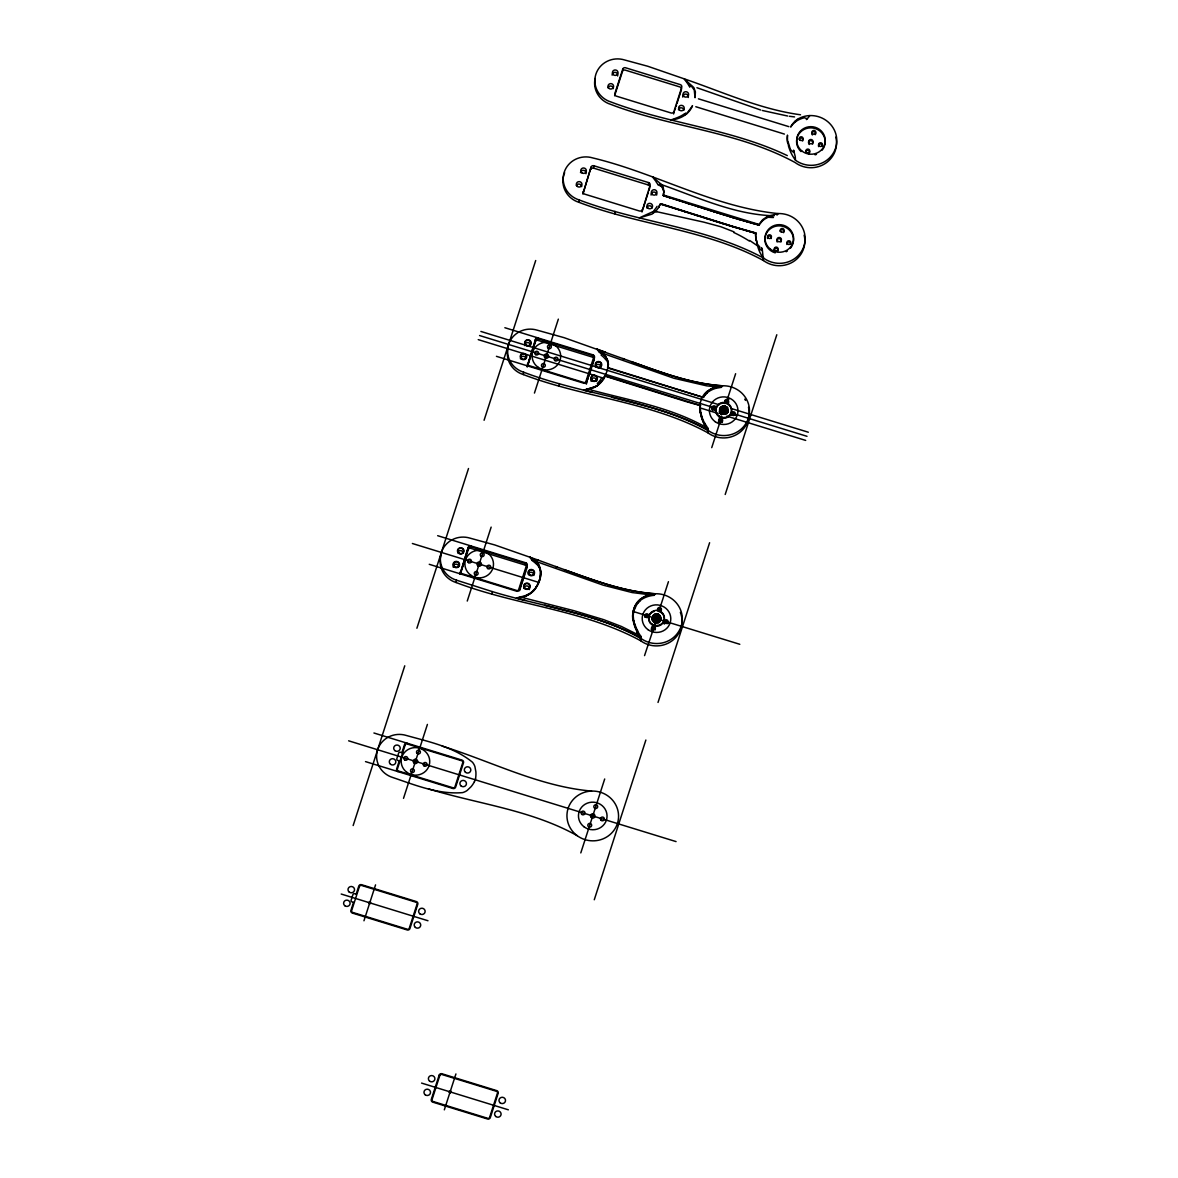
<?xml version="1.0" encoding="UTF-8"?>
<svg xmlns="http://www.w3.org/2000/svg" width="1178" height="1178" viewBox="0 0 1178 1178"><rect width="100%" height="100%" fill="white"/><g stroke="black" fill="none" stroke-linecap="round" stroke-linejoin="round"><path stroke-width="1.5" d="M804.132 235.114A25.828 24.885 6.5 0 1 793.206 261.752A25.828 24.885 6.5 0 1 763.447 260.529L762.254 249.073L761.783 250.428L760.178 249.603L757.469 244.126A25.636 21.719 85.5 0 1 756.541 240.268M793.839 152.021L793.604 150.151L795.194 156.409A22.868 22.029 6.5 0 1 795.386 160.149A25.828 24.885 6.5 0 0 835.629 148.03A25.828 24.885 6.5 0 0 809.787 115.577A38.874 31.644 82.7 0 0 797.3 119.346M608.113 364.547L607.73 360.453L605.845 356.772L596.893 349.071L599.204 352.119L673.919 378.256L706.726 385.854L721.363 387.326L722.482 385.795A25.828 24.885 6.5 0 1 748.324 418.264A25.828 24.885 6.5 0 1 708.081 430.382C650.786 399.313 584.008 395.234 523.636 372.204A22.883 22.058 6.5 0 1 508.572 344.462A22.883 22.058 6.5 0 1 537.212 330.179L564.159 337.688L624.281 359.069M680.369 612.413A25.828 24.885 6.5 0 1 671.666 641.082A25.828 24.885 6.5 0 1 640.611 640.714C583.331 609.644 516.553 605.58 456.166 582.536L456.446 580.165A22.883 22.058 6.5 0 1 441.382 552.438A22.883 22.058 6.5 0 1 470.022 538.14L494.804 544.958L538.449 560.198M468.24 547.343L460.112 573.995L468.24 547.343A2.223 2.15 6.5 0 1 471.023 545.959L470.758 548.33A2.223 2.15 6.5 0 0 467.96 549.714M491.903 593.933L492.168 591.562L456.446 580.165M748.486 407.338A25.828 24.885 6.5 0 1 737.575 433.975A25.828 24.885 6.5 0 1 707.801 432.753C650.521 401.669 583.743 397.619 523.356 374.56L523.636 372.204M527.302 366.034L535.43 339.382A2.223 2.15 6.5 0 1 538.213 337.983L537.948 340.354A2.223 2.15 6.5 0 0 535.151 341.738L527.302 366.034A2.223 2.15 6.5 0 0 527.243 367.05M535.151 341.738L535.43 339.382M526.478 569.401L526.964 567.87A2.223 2.15 6.5 0 0 525.506 565.175L525.771 562.804L437.671 535.696M763.447 260.529C706.167 229.445 639.374 225.396 579.002 202.336L579.267 199.98A22.883 22.058 6.5 0 1 564.218 172.238A22.883 22.058 6.5 0 1 592.843 157.955C655.719 172.945 713.279 207.019 778.128 213.571A25.828 24.885 6.5 0 1 803.97 246.04A25.828 24.885 6.5 0 1 763.727 258.159C706.461 227.074 639.683 222.922 579.267 199.98M559.094 385.957L559.359 383.586M591.061 167.143L582.948 193.81L591.061 167.143A2.223 2.15 6.5 0 1 593.859 165.759L648.607 182.605A2.223 2.15 6.5 0 1 650.065 185.314L641.951 211.966L642.437 210.45M590.796 169.514A2.223 2.15 6.5 0 1 593.579 168.13L593.859 165.759M592.195 365.975L594.154 359.908A2.223 2.15 6.5 0 0 592.696 357.199L592.961 354.843L504.861 327.72M594.154 359.908L594.419 357.538A2.223 2.15 6.5 0 0 592.961 354.843M614.739 213.733L615.004 211.363M649.858 186.669A2.223 2.15 6.5 0 0 648.327 184.975L648.607 182.605M640.611 640.714L640.876 636.473L637.769 634.618L621.233 626.387L603.74 619.672L573.877 610.675L519.969 596.922L516.435 598.115L525.462 600.427M652.185 620.099L653.01 616.462M653.481 615.696L652.376 618.98M652.391 619.908L652.877 615.785M652.745 620.6L652.73 618.229M654.894 614.563L653.51 614.99L653.054 617.228M653.142 621.41L653.319 619.923L653.628 622.013M654.32 614.371L653.687 616.521M653.746 622.117L653.908 620.615L654.364 622.573M655.101 615.402L655.262 613.974L655.395 615.652M654.482 622.661L654.659 621.159L654.659 623.147M655.351 623.015L654.821 621.719M656.131 615.225L656.293 613.782L656.367 615.534M656.117 623.147L656.44 621.66L658.104 621.366M657.162 615.284L657.324 613.856L656.882 615.564M658.149 615.579L658.325 614.15L644.543 655.616M657.942 622.867L658.252 621.307L659.577 620.305L659.415 621.793L660.416 619.893M659.047 616.109L659.209 614.68L658.693 616.241M659.43 616.874L659.209 614.68M658.664 622.926L659.032 620.835M659.341 615.358L659.974 617.655M659.989 621.277L660.357 618.686A3.858 3.725 6.5 0 0 655.189 614.445A3.858 3.725 6.5 0 0 654.143 620.821A3.858 3.725 6.5 0 0 660.387 618.553L660.269 616.904M659.901 616.079L660.416 618.965M660.107 621.528L660.431 617.802M660.534 620.615L660.696 619.186M660.637 618.627L660.799 617.198M660.711 619.628L660.873 618.2M707.801 432.753L708.066 428.498L704.709 423.211M719.375 412.138L720.671 407.721M720.067 407.809L719.567 411.004M719.684 413.095L720.259 408.368M719.832 412.86L719.92 410.253M720.538 408.457L721.304 407.073M720.332 413.449L720.111 411.137M722.085 406.601L720.877 408.545M720.965 414.656L721.098 412.639L721.554 414.612M722.291 407.426L722.453 405.998L722.585 407.676M721.672 414.685L721.849 413.184L723.483 413.684M723.321 407.249L723.483 405.821L723.557 407.559M724.352 407.308L724.514 405.88L724.072 407.603M725.353 407.617L725.515 406.189L722.85 413.257M726.237 408.133L726.399 406.704L725.884 408.265M726.62 408.899L726.399 406.704M725.928 414.45L726.767 412.329M726.531 407.397L727.179 409.679M727.135 407.411L726.9 409.237M727.091 413.066L727.886 411.21L727.091 408.118M727.297 413.552L727.459 408.943M727.827 410.666L727.989 409.222M727.901 411.652L727.621 409.826M695.123 97.038L695.388 91.928L693.827 87.555L684.197 78.838L647.738 66.248L624.517 59.945A22.883 22.058 6.5 0 0 595.877 74.229A22.883 22.058 6.5 0 0 610.94 101.971C668.471 123.852 731.538 128.917 787.331 155.614M726.104 412.948L723.631 413.684M475.514 778.761L475.676 777.745A30.142 29.038 6.5 0 0 475.868 771.737L474.896 766.525A15.093 14.534 6.5 0 0 472.481 762.24C453.869 746.97 428.998 741.787 406.277 735.455A22.883 22.058 6.5 0 0 377.637 749.738A22.883 22.058 6.5 0 0 392.701 777.48C415.098 785.049 438.643 794.708 462.674 792.603A15.093 14.534 6.5 0 0 467.165 790.453L471.053 786.727A30.142 29.038 6.5 0 0 474.425 781.706M659.945 615.387L659.709 617.213M720.509 411.947L720.568 414.038M520.323 597.467C538.434 596.097 550.17 566.441 530.851 557.798M634.147 609.217L634.412 608.408M353.15 825.542L404.761 665.806M416.894 628.242L468.505 468.505M484.084 420.266L535.696 260.529M353.503 902.466L350.941 910.388A2.223 2.15 6.5 0 0 352.413 913.083L407.161 929.943A2.223 2.15 6.5 0 0 409.944 928.544L417.792 904.262A2.223 2.15 6.5 0 0 416.32 901.553L361.572 884.707A2.223 2.15 6.5 0 0 358.789 886.092L356.227 894.014M399.195 761.017L396.647 768.94A2.223 2.15 6.5 0 0 398.105 771.634M401.934 752.565L404.496 744.658A2.223 2.15 6.5 0 1 407.279 743.259M614.607 95.801L622.455 71.519A2.223 2.15 6.5 0 1 625.253 70.12L680 86.981A2.223 2.15 6.5 0 1 681.561 88.88M363.958 920.784L375.561 884.869M403.509 798.345L427.408 724.411M467.254 601.045L491.152 527.111M534.444 393.069L558.343 319.135M594.419 357.538L586.585 381.819A2.223 2.15 6.5 0 1 583.787 383.218L496.439 356.33M519.616 590.649L521.074 586.084M521.574 584.568L525.005 573.951M525.491 572.434L525.992 570.918M586.305 384.19L587.292 381.157M587.778 379.64L588.278 378.123M588.764 376.607L590.723 370.525M591.209 369.008L591.709 367.492M642.938 208.933L644.896 202.866M645.382 201.335L648.327 192.235M648.813 190.718L649.8 187.685M673.61 113.957L674.346 111.689M674.847 110.172L675.583 107.89M676.069 106.373L676.555 104.857M677.041 103.34L678.027 100.307M678.513 98.79L679.014 97.273M679.5 95.742L680.236 93.474M680.486 92.709L681.458 89.675M444.327 1109.838L455.93 1073.938M580.798 852.916L604.697 778.982M658.988 610.911L668.441 581.682M711.733 447.64L721.731 416.688M726.178 402.935L735.632 373.706M594.272 899.756L645.868 740.034M658.016 702.456L709.612 542.719M725.206 494.48L776.803 334.758M722.453 405.998L721.672 408.015M655.262 613.974L654.482 615.991M806.783 118.934L806.385 119.582A24.34 23.457 6.5 0 0 808.682 117.108L809.787 115.577M587.513 389.491C596.392 388.342 603.71 381.849 606.184 373.279A15.991 7.201 -64.2 0 0 607.23 370.025C610.764 361.293 604.579 352.914 596.893 349.071L605.639 352.237M727.68 408.265L727.356 410.077M660.49 616.241L660.166 618.052M474.395 781.691L474.867 780.764A8.806 8.496 6.5 0 0 475.529 778.761M659.091 206.798L656.013 211.039L651.92 214.16L639.256 217.915L654.246 211.053L656.794 211.672M603.519 378.86L596.775 386.104L585.083 389.933M659.15 206.636L658.664 207.461M536.329 586.821L534.444 589.618M640.125 600.633A25.621 21.351 80.5 0 1 642.82 598.748A34.854 29.097 78.7 0 1 648.813 596.259A41.127 34.368 75 0 1 654.173 595.317L655.292 593.771A25.828 24.885 6.5 0 1 681.134 626.24A25.828 24.885 6.5 0 1 640.891 638.358C595.081 612.663 541.762 606.744 492.168 591.562M652.524 212.482L654.173 211.098M723.483 405.821L723.101 407.588M656.293 613.782L655.91 615.564M777.009 215.103L778.128 213.571L767.482 216.384L762.608 219.741L758.941 224.424L663.45 195.033M654.173 595.302L632.159 592.563L603.21 585.171L531.896 560.006L529.702 557.032L530.468 557.547M794.59 121.437L797.329 119.405M794.62 122.438L797.315 120.539A32.542 27.168 78.7 0 1 800.23 119.096A35.355 29.524 78.4 0 1 801.747 118.522A38.565 32.204 78.2 0 1 804.441 117.756L806.797 118.58M656.293 621.645L655.513 621.513M692.502 105.681C689.13 114.472 680.03 119.272 670.93 119.92A103.649 99.88 6.5 0 0 674.479 118.713L677.188 117.682A52.612 50.698 6.5 0 0 681.12 115.9C691.766 109.716 680.015 116.372 685.537 114.472A4.565 1.708 -47.7 0 0 686.671 113.751L692.399 105.961M719.949 409.355L720.008 409.635M727.577 410.577A3.858 3.725 6.5 0 0 722.379 406.484A3.858 3.725 6.5 0 0 721.334 412.845A3.858 3.725 6.5 0 0 727.577 410.577L728.063 410.224M652.759 617.331L652.818 617.596M531.307 592.578L526.183 595.258A33.838 32.41 50.4 0 1 523.886 596.068A41.318 39.507 47.7 0 1 520.558 596.863M725.03 407.824L724.514 405.88M657.839 615.799L657.324 613.856M591.297 387.974L583.625 390.154L592.652 392.451M716.003 388.269L721.363 387.326M772.812 215.751L771.634 216.045A34.869 29.111 78.7 0 0 765.641 218.548A25.636 21.351 80.5 0 0 762.946 220.448A20.865 17.272 81.9 0 0 760.723 222.981A19.79 16.05 85.2 0 0 759.206 225.057M652.892 212.865L655.366 211.392L703.722 222.127L720.848 226.75L733.997 231.86M587.027 389.594L583.625 390.154L584.597 390.006M519.837 597.555L517.893 597.909M587.204 388.946C627.83 400.181 671.077 406.881 708.066 428.498M720.244 409.252L720.7 407.014M517.407 597.982C521.162 597.953 533.295 594.389 536.255 586.997A19.29 8.702 -64.2 0 0 539.524 579.605M773.239 215.677L774.226 215.765M793.53 152.404L790.409 149.503L788.215 142.258M772.783 215.751C733.158 214.367 696.551 196.711 659.739 184.018M773.445 217.547L767.452 217.238M707.212 391.538A29.185 23.869 81.4 0 1 712.97 388.063A39.699 32.307 82.7 0 1 719.243 386.178A41.701 33.941 82.7 0 1 722.482 385.795C690.853 383.778 660.932 372.16 631.334 361.661M652.052 594.139A41.083 33.426 82.7 0 0 648.857 594.89A38.123 31.011 82.7 0 0 645.78 596.039A37.99 30.922 82.7 0 1 648.857 594.89A41.259 33.573 82.7 0 1 652.052 594.139A41.716 33.956 82.7 0 1 655.292 593.771C623.663 591.739 593.741 580.136 564.144 569.637M722.482 385.795C687.819 383.454 655.262 370.069 622.867 358.554M655.292 593.771C620.629 591.43 588.072 578.045 555.677 566.53M591.547 791.071C539.215 786.551 491.786 761.503 442.236 746.13M794.561 116.916L789.348 116.269M800.525 114.781C760.075 109.289 722.497 91.899 684.197 78.838A79.5 76.614 6.5 0 1 689.115 85.891L689.793 87.113L689.557 85.479L691.074 85.714L694.254 90.014L695.049 97.73M787.64 116.018L762.343 110.482M611.927 397.281C644.66 405.865 678.602 413.036 708.081 430.382A41.701 34.486 87.2 0 1 705.961 427.231A41.274 34.147 87.2 0 1 704.12 423.859A38.241 31.629 87.2 0 1 702.544 420.296A30.481 25.224 87.2 0 1 700.483 412.639A29.2 24.149 87.2 0 0 702.603 420.266A38.108 31.526 87.2 0 0 704.12 423.859A41.436 34.28 87.2 0 0 705.975 427.231M544.737 605.256C577.47 613.841 611.411 620.997 640.891 638.358A41.716 34.501 87.2 0 1 638.77 635.207A41.245 34.118 87.2 0 1 636.93 631.835A41.083 33.985 87.2 0 0 638.785 635.207M755.658 233.141L756.335 233.627L660.505 204.133A21.395 9.88 -63.7 0 1 659.032 206.518M758.588 224.762L753.125 223.305M755.952 232.949L725.221 224.38M755.231 233.023C756.247 240.386 757.542 251.415 763.727 258.159M754.362 232.802L755.481 233.082M753.493 232.567L754.877 232.92M788.892 126.664L698.436 98.819M753.655 232.596L752.197 232.228M784.401 134.086L695.8 106.727M750.46 231.757L751.328 231.992M753.699 223.54L751.593 222.892M752.536 223.393L756.085 224.35A128.962 33.838 17.9 0 0 758.735 225.042M749.591 231.521L750.592 231.772M752.786 223.305L750.754 222.907M749.988 231.61L746.778 230.741M751.873 223.054L749.149 222.289M750.975 222.804L748.074 222.156M428.424 788.862C478.032 804.029 531.352 809.963 577.146 835.658A25.828 24.885 6.5 0 0 618.362 819.255A25.828 24.885 6.5 0 0 582.727 792.927A25.828 24.885 6.5 0 0 577.161 835.658M748.236 222.038L749.252 222.23M745.6 230.387L746.926 230.755M747.191 221.906L748.663 222.068M744.393 230.063L745.821 230.476M746.322 221.405L747.5 221.744M746.425 221.523L744.599 221.008L747.323 221.773M744.894 230.196L741.993 229.386M743.421 220.831L745.159 221.081M741.036 229.106L742.081 229.386M760.664 110.01L696.92 87.717M742.184 220.227L743.981 220.742M743.509 220.684L740.137 219.874M739.607 228.694L741.374 229.18M740.991 219.874L742.405 220.374M738.164 228.282L739.961 228.782M739.048 219.55L741.315 220.05M738.547 228.37L735.764 227.575M739.784 219.52L735.838 218.431M737.943 219.226L739.121 219.417M734.807 227.295L737.134 227.958M738.032 219.093L732.48 217.591M732.996 226.75L735.013 227.325M734.365 217.915L736.162 218.445M731.288 226.25L733.614 226.912M725.515 215.324L734.733 218.107M729.418 225.661L732.215 226.5M730.286 216.929L732.554 217.459M728.829 225.234L660.961 203.72M727.886 225.219L729.58 225.734M730.36 216.796L663.509 195.769M722.762 223.658L725.324 224.438M593.579 168.13L648.327 184.975M722.423 214.367L725.957 215.368M720.214 222.878L723.822 223.953M537.948 340.354L592.696 357.199M480.889 331.445L719.022 404.746M722.526 405.821L727.768 407.441M731.273 408.516L808.314 432.223M479.564 335.539L715.944 408.295M719.449 409.37L728.21 412.064M731.7 413.139L807.004 436.316M478.239 339.632L604.314 378.433M700.615 408.074L718.124 413.463M726.885 416.158L805.678 440.41M470.758 548.33L525.506 565.175M412.374 543.5L538.449 582.315M632.998 611.411L739.799 644.292M429.248 564.306L516.597 591.194A2.223 2.15 6.5 0 0 519.395 589.795L527.229 565.514A2.223 2.15 6.5 0 0 525.771 562.804M373.927 732.996L462.026 760.105A2.223 2.15 6.5 0 1 463.484 762.814L455.65 787.095A2.223 2.15 6.5 0 1 452.853 788.494L365.504 761.606M401.742 752.654L400.476 752.271A1.487 1.428 6.5 0 0 398.606 753.198L396.853 758.647A1.487 1.428 6.5 0 0 397.825 760.458L399.106 760.841M348.629 740.815L676.069 841.593M356.05 894.102L354.769 893.719A1.487 1.428 6.5 0 0 352.914 894.647L351.147 900.095A1.487 1.428 6.5 0 0 352.119 901.906L353.4 902.289M341.208 894.043L427.967 920.74M421.577 1083.097L508.351 1109.809M719.331 213.409L723.174 214.514M717.343 221.994L721.01 223.098M716.224 212.452L721.201 213.895M714.486 221.096L718.212 222.23M713.132 211.48L717.269 212.673M710.658 219.903L715.414 221.361M708.493 210.023L714.31 211.745M706.844 218.71L711.792 220.227M703.855 208.55L710.378 210.509M702.059 217.194L707.669 218.931M697.273 206.459L705.504 208.962M695.373 215.059L702.706 217.356M663.273 195.548L670.37 197.816M687.216 203.234L699.673 207.107M660.593 203.912L667.499 206.121M684.874 211.701L696.89 215.515M605.109 375.782L700.733 405.6A161.916 42.482 17.9 0 1 685.684 401.462L604.962 376.15M668.883 197.227L689.778 203.956M667.146 205.959L686.833 212.29M662.934 186.846L658.046 184.961M536.977 559.668L557.091 567.045M719.891 412.491L719.67 412.374A4.049 3.902 6.5 0 1 723.807 407.573A4.049 3.902 6.5 0 1 727.386 412.845M749.65 240.445L758.22 246.29M756.953 244.759L759.663 246.57M529.702 557.032L538.935 565.131L540.923 572.523A19.054 8.702 -63.9 0 1 539.715 579.576M761.076 247.542L762.195 249.118L761.945 248.16M599.425 352.266L602.149 354.401M536.388 563.688L539.406 567.516M655.321 180.632L652.538 176.833L661.491 184.548L663.376 188.23L663.759 192.323A22.087 10.101 -63.8 0 1 663.523 195.003M660.328 620.394L660.078 619.54M655.955 181.589L657.78 184.269M758.912 224.542L759.133 224.983A130.14 34.236 17.9 0 1 755.525 224.056M725.515 406.189L725.442 408.015M658.325 614.15L658.252 615.976M788.627 146.308L787.817 142.405M653.51 614.99L653.378 616.83M579.002 202.336A22.883 22.058 6.5 0 1 564.645 172.739M576.307 185.55A2.827 2.724 6.5 0 1 581.682 186.61M580.489 172.606A2.827 2.724 6.5 0 1 583.846 170.398A2.827 2.724 6.5 0 1 586.011 173.74M583.213 191.44A2.223 2.15 6.5 0 0 584.686 194.134L639.433 210.995A2.223 2.15 6.5 0 0 642.216 209.596M646.693 207.932A2.827 2.724 6.5 0 1 652.229 207.873M651.081 195.077A2.827 2.724 6.5 0 1 653.834 192.058A2.827 2.724 6.5 0 1 656.691 195.033M774.123 250.251A1.929 1.855 6.5 0 1 776.714 248.381A1.929 1.855 6.5 0 1 777.421 251.444M786.948 244.479A1.929 1.855 6.5 0 1 788.656 241.932A1.929 1.855 6.5 0 1 790.585 244.361M780.13 231.448A1.929 1.855 6.5 0 1 782.722 229.769A1.929 1.855 6.5 0 1 783.561 232.684M767.585 238.516A1.929 1.855 6.5 0 1 769.381 235.983A1.929 1.855 6.5 0 1 771.163 238.56M775.242 252.858A14.298 13.783 6.5 0 1 766.053 234.098A14.298 13.783 6.5 0 1 786.418 227.796A14.298 13.783 6.5 0 1 790.512 248.146M787.375 251.002A14.298 13.783 6.5 0 1 786.124 251.753M776.876 240.356A2.223 2.15 6.5 0 1 779.91 238.839A2.223 2.15 6.5 0 1 780.926 242.005M777.2 241.991A2.223 2.15 6.5 0 1 776.906 241.387M756.055 240.371A20.468 17.596 85.7 0 1 755.849 233.538M657.059 206.341A17.199 13.797 -69.9 0 1 654.35 210.037M733.703 232.464A135.264 132.51 1.7 0 1 749.282 241.004M659.459 184.166A22.485 16.227 2.7 0 1 662.051 187.376A17.375 13.091 -5.8 0 1 663.288 190.159M663.582 190.07A17.891 13.576 -17.9 0 1 664.127 192.485M663.435 193.236A20.821 9.689 -64.2 0 1 663.214 195.548M660.313 203.779A22.5 10.087 -64.2 0 1 658.855 206.577M787.817 142.347A20.468 17.479 85.6 0 1 787.611 135.544M795.43 160.09A38.889 32.159 87.2 0 1 788.583 146.322M787.478 142.464A22.205 18.377 87.2 0 1 787.405 135.175M835.791 137.119A25.828 24.885 6.5 0 1 824.88 163.742A25.828 24.885 6.5 0 1 795.106 162.52C737.914 131.332 670.945 127.504 610.66 104.341A22.883 22.058 6.5 0 1 595.096 78.514M607.863 87.776A2.827 2.724 6.5 0 1 613.355 88.615M612.118 75.127A2.827 2.724 6.5 0 1 615.358 72.359A2.827 2.724 6.5 0 1 617.596 75.981M678.41 109.701A2.827 2.724 6.5 0 1 683.932 110.143M682.739 97.067A2.827 2.724 6.5 0 1 685.758 94.078A2.827 2.724 6.5 0 1 688.261 97.509M805.781 152.256A1.929 1.855 6.5 0 1 807.298 150.298A1.929 1.855 6.5 0 1 809.522 151.506A1.929 1.855 6.5 0 1 808.609 153.788M818.695 146.646A1.929 1.855 6.5 0 1 820.227 143.937A1.929 1.855 6.5 0 1 822.244 146.367M811.804 133.629A1.929 1.855 6.5 0 1 814.292 131.73A1.929 1.855 6.5 0 1 815.235 134.69M812.511 134.94A1.929 1.855 6.5 0 1 812.01 134.351M799.199 139.269A1.929 1.855 6.5 0 1 801.953 138.194A1.929 1.855 6.5 0 1 802.542 141.021M808.491 142.965A2.223 2.15 6.5 0 1 811.377 140.771A2.223 2.15 6.5 0 1 812.452 144.172M809.315 144.482A2.223 2.15 6.5 0 1 808.741 143.804M801.04 151.579A14.298 13.783 6.5 0 1 800.142 132.422A14.298 13.783 6.5 0 1 819.947 131.067A14.298 13.783 6.5 0 1 822.185 150.136M816.457 154.362A14.298 13.783 6.5 0 1 815.073 154.833M790.836 127.018A19.79 16.094 84.9 0 1 792.308 124.883A20.88 17.346 81.1 0 1 794.649 122.497M790.836 126.62A22.146 17.537 86.8 0 1 794.708 121.643M744.717 399.165A25.828 24.885 6.5 0 1 745.541 400.402M523.356 374.56A22.883 22.058 6.5 0 1 508.307 346.833M520.411 358.745A2.827 2.724 6.5 0 1 526.021 358.568M524.843 345.64A2.827 2.724 6.5 0 1 527.656 342.562A2.827 2.724 6.5 0 1 530.424 345.728M529.04 366.358A2.223 2.15 6.5 0 1 527.582 363.663M591.076 381.216A2.827 2.724 6.5 0 1 593.771 377.932A2.827 2.724 6.5 0 1 596.613 381.157M595.464 366.52A2.827 2.724 6.5 0 1 601.06 366.991M718.477 422.298A1.929 1.855 6.5 0 1 720.347 420.487A1.929 1.855 6.5 0 1 722.335 422.225M734.807 415.171A1.929 1.855 6.5 0 0 731.302 415.304A1.929 1.855 6.5 0 1 733.158 412.977A1.929 1.855 6.5 0 1 735.116 415.245M724.499 403.494A1.929 1.855 6.5 0 1 728.328 403.421A1.929 1.855 6.5 0 0 726.561 400.682A1.929 1.855 6.5 0 0 724.853 403.406M712.116 409.031A1.929 1.855 6.5 0 1 715.635 409.753M727.489 398.635A14.298 13.783 6.5 0 1 729.005 399.165M719.051 422.342A1.929 1.855 6.5 0 1 719.213 419.81A1.929 1.855 6.5 0 1 721.849 419.81A1.929 1.855 6.5 0 1 722.04 422.357M712.086 408.162A1.929 1.855 6.5 0 1 715.164 407.514A1.929 1.855 6.5 0 1 714.766 410.533M712.97 410.518A1.929 1.855 6.5 0 1 712.072 409.561M721.186 412.977A2.223 2.15 6.5 0 1 723.969 410.975A2.223 2.15 6.5 0 1 725.383 414.067M707.271 391.641A30.481 24.797 82.7 0 1 712.97 388.107M707.094 391.317A21.498 17.493 82.6 0 0 699.717 408.604A22.456 18.936 87.5 0 0 700.071 412.712M703.413 397.177A22.058 17.42 87.2 0 1 707.433 391.906M700.719 412.594A22.647 18.406 87.2 0 1 700.454 408.633M699.923 408.619A21.69 17.655 87.2 0 1 700.188 405.041M719.935 412.639A3.858 3.725 6.5 0 1 723.336 407.75A3.858 3.725 6.5 0 1 727.386 412.212M704.68 423.241A34.884 29.951 86.5 0 1 701.72 416.232M701.779 416.202A25.636 21.719 85.5 0 1 700.895 412.491M700.409 412.594A20.453 17.582 85.7 0 1 700.233 405.497M604.815 376.077A21.145 9.733 -63.7 0 1 603.386 378.742M604.815 375.649A22.176 9.88 -64.2 0 1 603.195 378.786M601.295 378.477A17.508 14.048 -69.9 0 1 597.29 383.468M598.13 384.926A26.314 25.283 68.5 0 1 591.312 388.018M608.187 364.503A21.822 9.984 -63.8 0 1 607.833 367.551L703.369 397.413L607.598 367.963A20.63 9.601 -64.2 0 0 607.789 365.46M601.089 355.079A26.314 18.023 7.4 0 1 605.845 359.776M606.331 359.643A17.14 12.825 -4 0 1 607.583 362.397M607.936 362.294A17.891 13.576 -17.9 0 1 608.496 364.709M703.457 397.487A19.776 16.036 85.4 0 1 705.033 395.16M705.077 395.204A20.88 17.272 81.9 0 1 707.374 392.775M707.315 392.672A25.636 21.351 80.5 0 1 710.01 390.787A34.884 29.111 78.7 0 1 716.003 388.284M456.166 582.536A22.883 22.058 6.5 0 1 441.117 554.809M453.236 567.251A2.827 2.724 6.5 0 1 455.65 564.188A2.827 2.724 6.5 0 1 458.831 566.544M457.653 552.806A2.827 2.724 6.5 0 1 463.263 553.174M461.85 574.334A2.223 2.15 6.5 0 1 460.392 571.639M523.827 588.382A2.827 2.724 6.5 0 1 527.243 585.981A2.827 2.724 6.5 0 1 529.29 589.589M528.318 574.246A2.827 2.724 6.5 0 1 531.661 572.331A2.827 2.724 6.5 0 1 533.825 575.482M651.434 629.597A1.929 1.855 6.5 0 1 655.012 629.656M663.98 623.766A1.929 1.855 6.5 0 1 667.808 623.677A1.929 1.855 6.5 0 0 667.204 621.336A1.929 1.855 6.5 0 0 664.716 621.439A1.929 1.855 6.5 0 0 664.436 623.825M661.152 611.942A1.929 1.855 6.5 0 0 657.515 610.822A1.929 1.855 6.5 0 1 658.708 608.761A1.929 1.855 6.5 0 1 661.049 609.615A1.929 1.855 6.5 0 1 660.593 611.971M644.926 617.007A1.929 1.855 6.5 0 1 648.474 617.905M651.493 629.641A1.929 1.855 6.5 0 1 653.378 627.285A1.929 1.855 6.5 0 1 655.189 629.715M652.45 630.79A1.929 1.855 6.5 0 1 651.994 630.451M644.764 616.609A1.929 1.855 6.5 0 1 648.607 616.727M654.026 621.366A2.223 2.15 6.5 0 1 656.264 618.862A2.223 2.15 6.5 0 1 658.399 621.483M654.659 622.529A2.223 2.15 6.5 0 1 654.364 622.19M637.107 631.688A28.508 23.575 87.2 0 1 632.851 616.609M637.357 631.496A30.378 24.65 87.2 0 1 633.293 616.595M632.674 616.595A21.307 17.214 87.3 0 1 633.97 608.643M633.219 616.609A21.263 16.625 88 0 1 634.294 609.291M634.809 609.1A21.926 17.022 88.4 0 1 640.317 600.014M645.794 596.083A29.317 23.854 82.7 0 0 640.081 599.617A30.569 24.871 82.7 0 1 645.78 596.068M634.014 608.172A21.764 17.685 83.1 0 1 639.963 599.396M640.95 636.4A41.127 35.723 87.6 0 1 637.607 631.114M637.74 631.01A35.517 30.142 85.4 0 1 634.839 624.075M634.589 624.178A25.621 21.719 85.5 0 1 633.705 620.467M632.984 620.629A19.835 17.007 85.6 0 1 637.475 602.694M637.872 603.151A20.88 17.302 81.6 0 1 640.184 600.736M532.073 560.492A39.654 27.197 7.2 0 1 536.152 563.806M539.185 567.605A17.14 12.855 -4.8 0 1 540.422 570.373L539.951 578.28A13.93 6.612 -63.7 0 1 539.274 580.415M539.524 580.415A17.773 8.526 -63.6 0 1 536.417 586.924M534.194 589.398A17.052 15.815 -84 0 1 531.175 592.372M658.826 611.411A7.878 7.598 6.5 0 1 662.846 623.191A7.878 7.598 6.5 0 1 650.02 622.941A7.878 7.598 6.5 0 1 654.335 611.323M658.296 610.778A1.929 1.855 6.5 0 1 658.531 607.715A1.929 1.855 6.5 0 1 661.403 609.055A1.929 1.855 6.5 0 1 659.091 611.146M652.435 620.202A4.049 3.902 6.5 0 1 657.029 615.593A4.049 3.902 6.5 0 1 659.916 621.395M652.553 619.716A3.858 3.725 6.5 0 1 657.074 615.77A3.858 3.725 6.5 0 1 659.901 621.042M368.581 902.687C370.452 906.869 371.924 899.123 368.581 902.687M414.273 761.238C416.129 765.42 417.689 757.675 414.273 761.238M478.018 563.938C479.991 568.105 481.213 560.389 478.018 563.938M448.951 1091.741C450.806 1095.864 452.249 1088.428 448.965 1091.638M545.208 355.962C547.122 360.129 548.492 352.428 545.208 355.962M657.221 621.616L657.044 623.118L657.368 621.586M622.735 69.149L614.887 93.43A2.223 2.15 6.5 0 0 616.344 96.14L671.092 112.985A2.223 2.15 6.5 0 0 673.89 111.601L681.723 87.305A2.223 2.15 6.5 0 0 680.266 84.61L625.518 67.75A2.223 2.15 6.5 0 0 622.735 69.149M359.496 886.312L351.648 910.609A1.487 1.428 6.5 0 0 352.634 912.405L407.382 929.251A1.487 1.428 6.5 0 0 409.237 928.323L417.086 904.041A1.487 1.428 6.5 0 0 416.099 902.245L361.351 885.385A1.487 1.428 6.5 0 0 359.496 886.312M405.203 744.864L397.354 769.16A1.487 1.428 6.5 0 0 398.326 770.957L453.074 787.802A1.487 1.428 6.5 0 0 454.929 786.875L462.777 762.593A1.487 1.428 6.5 0 0 461.805 760.797L407.058 743.936A1.487 1.428 6.5 0 0 405.203 744.864M468.947 547.564L461.099 571.845A1.487 1.428 6.5 0 0 462.07 573.657L516.818 590.502A1.487 1.428 6.5 0 0 518.673 589.574L526.522 565.293A1.487 1.428 6.5 0 0 525.55 563.496L470.802 546.636A1.487 1.428 6.5 0 0 468.947 547.564M536.137 339.588L528.289 363.884A1.487 1.428 6.5 0 0 529.261 365.681L584.008 382.541A1.487 1.428 6.5 0 0 585.864 381.613L593.712 357.317A1.487 1.428 6.5 0 0 592.74 355.52L537.993 338.66A1.487 1.428 6.5 0 0 536.137 339.588M439.158 1075.161L431.31 1099.442A2.223 2.15 6.5 0 0 432.782 1102.152L487.53 1118.997A2.223 2.15 6.5 0 0 490.313 1117.613L498.161 1093.317A2.223 2.15 6.5 0 0 496.704 1090.622L441.956 1073.762A2.223 2.15 6.5 0 0 439.158 1075.161M439.865 1075.381L432.031 1099.663A1.487 1.428 6.5 0 0 433.003 1101.459L487.751 1118.32A1.487 1.428 6.5 0 0 489.606 1117.392L497.455 1093.096A1.487 1.428 6.5 0 0 496.483 1091.299L441.735 1074.454A1.487 1.428 6.5 0 0 439.865 1075.381M577.367 186.433A2.827 2.724 6.5 0 0 581.932 184.769A2.827 2.724 6.5 0 0 578.118 181.78A2.827 2.724 6.5 0 0 577.367 186.433M581.77 172.783A2.827 2.724 6.5 0 0 586.335 171.134A2.827 2.724 6.5 0 0 582.536 168.145A2.827 2.724 6.5 0 0 581.77 172.783M647.929 208.138A2.827 2.724 6.5 0 0 652.524 206.562A2.827 2.724 6.5 0 0 648.769 203.499A2.827 2.724 6.5 0 0 647.929 208.138M652.332 194.488A2.827 2.724 6.5 0 0 656.926 192.912A2.827 2.724 6.5 0 0 653.186 189.849A2.827 2.724 6.5 0 0 652.332 194.488M769.97 248.808A14.298 13.783 6.5 0 0 793.368 241.166A14.298 13.783 6.5 0 0 774.638 225.381A14.298 13.783 6.5 0 0 769.97 248.808M775.021 250.428A1.929 1.855 6.5 0 0 778.098 249.176A1.929 1.855 6.5 0 0 775.418 247.233A1.929 1.855 6.5 0 0 775.021 250.428M787.714 244.096A1.929 1.855 6.5 0 0 790.791 242.845A1.929 1.855 6.5 0 0 788.111 240.901A1.929 1.855 6.5 0 0 787.714 244.096M781.043 231.801A1.929 1.855 6.5 0 0 784.121 230.564A1.929 1.855 6.5 0 0 781.441 228.606A1.929 1.855 6.5 0 0 781.043 231.801M768.35 238.133A1.929 1.855 6.5 0 0 771.428 236.896A1.929 1.855 6.5 0 0 768.748 234.937A1.929 1.855 6.5 0 0 768.35 238.133M777.863 241.343A2.223 2.15 6.5 0 0 781.397 239.9A2.223 2.15 6.5 0 0 778.305 237.647A2.223 2.15 6.5 0 0 777.863 241.343M608.658 88.085A2.827 2.724 6.5 0 0 613.458 87.26A2.827 2.724 6.5 0 0 610.278 83.653A2.827 2.724 6.5 0 0 608.658 88.085M613.061 74.435A2.827 2.724 6.5 0 0 617.876 73.61A2.827 2.724 6.5 0 0 614.695 70.003A2.827 2.724 6.5 0 0 613.061 74.435M679.397 109.966A2.827 2.724 6.5 0 0 684.124 108.788A2.827 2.724 6.5 0 0 680.678 105.431A2.827 2.724 6.5 0 0 679.397 109.966M683.814 96.316A2.827 2.724 6.5 0 0 688.541 95.153A2.827 2.724 6.5 0 0 685.081 91.781A2.827 2.724 6.5 0 0 683.814 96.316M801.644 150.799A14.298 13.783 6.5 0 0 825.027 143.156A14.298 13.783 6.5 0 0 806.297 127.386A14.298 13.783 6.5 0 0 801.644 150.799M806.429 152.198A1.929 1.855 6.5 0 0 809.684 151.506A1.929 1.855 6.5 0 0 807.416 149.12A1.929 1.855 6.5 0 0 806.429 152.198M819.108 145.866A1.929 1.855 6.5 0 0 822.377 145.174A1.929 1.855 6.5 0 0 820.109 142.788A1.929 1.855 6.5 0 0 819.108 145.866M812.437 133.57A1.929 1.855 6.5 0 0 815.706 132.893A1.929 1.855 6.5 0 0 813.438 130.493A1.929 1.855 6.5 0 0 812.437 133.57M799.759 139.902A1.929 1.855 6.5 0 0 803.013 139.225A1.929 1.855 6.5 0 0 800.745 136.825A1.929 1.855 6.5 0 0 799.759 139.902M809.212 143.083A2.223 2.15 6.5 0 0 812.982 142.288A2.223 2.15 6.5 0 0 810.361 139.534A2.223 2.15 6.5 0 0 809.212 143.083M521.795 358.716A2.827 2.724 6.5 0 0 526.301 356.919A2.827 2.724 6.5 0 0 522.399 354.033A2.827 2.724 6.5 0 0 521.795 358.716M526.198 345.066A2.827 2.724 6.5 0 0 530.704 343.269A2.827 2.724 6.5 0 0 526.802 340.398A2.827 2.724 6.5 0 0 526.198 345.066M592.401 380.45A2.827 2.724 6.5 0 0 596.907 378.639A2.827 2.724 6.5 0 0 592.99 375.782A2.827 2.724 6.5 0 0 592.401 380.45M596.804 366.8A2.827 2.724 6.5 0 0 601.31 365.003A2.827 2.724 6.5 0 0 597.408 362.132A2.827 2.724 6.5 0 0 596.804 366.8M715.12 421.65A14.298 13.783 6.5 0 0 737.884 412.418A14.298 13.783 6.5 0 0 718.05 397.958A14.298 13.783 6.5 0 0 715.12 421.65M722.217 413.566A2.223 2.15 6.5 0 0 725.766 412.138A2.223 2.15 6.5 0 0 722.674 409.885A2.223 2.15 6.5 0 0 722.217 413.566M718.963 416.732A7.878 7.598 6.5 0 0 731.509 411.637A7.878 7.598 6.5 0 0 720.583 403.671A7.878 7.598 6.5 0 0 718.963 416.732M719.051 416.011A7.878 7.598 6.5 0 0 731.582 410.931A7.878 7.598 6.5 0 0 720.656 402.964A7.878 7.598 6.5 0 0 719.051 416.011M732.201 415.142A1.929 1.855 6.5 0 0 735.278 413.89A1.929 1.855 6.5 0 0 732.598 411.932A1.929 1.855 6.5 0 0 732.201 415.142M719.522 421.474A1.929 1.855 6.5 0 0 722.585 420.222A1.929 1.855 6.5 0 0 719.92 418.278A1.929 1.855 6.5 0 0 719.522 421.474M712.852 409.178A1.929 1.855 6.5 0 0 715.915 407.927A1.929 1.855 6.5 0 0 713.235 405.983A1.929 1.855 6.5 0 0 712.852 409.178M725.53 402.847A1.929 1.855 6.5 0 0 728.608 401.595A1.929 1.855 6.5 0 0 725.928 399.651A1.929 1.855 6.5 0 0 725.53 402.847M722.261 413.169A2.223 2.15 6.5 0 0 725.81 411.74A2.223 2.15 6.5 0 0 722.718 409.488A2.223 2.15 6.5 0 0 722.261 413.169M592.004 380.685A3.269 3.151 6.5 0 0 597.32 378.86A3.269 3.151 6.5 0 0 592.976 375.326A3.269 3.151 6.5 0 0 592.004 380.685M596.407 367.05A3.269 3.151 6.5 0 0 601.722 365.209A3.269 3.151 6.5 0 0 597.393 361.675A3.269 3.151 6.5 0 0 596.407 367.05M521.442 358.995A3.269 3.151 6.5 0 0 526.728 357.067A3.269 3.151 6.5 0 0 522.325 353.606A3.269 3.151 6.5 0 0 521.442 358.995M537.831 367.08A14.298 13.783 6.5 0 0 560.595 357.847A14.298 13.783 6.5 0 0 540.761 343.387A14.298 13.783 6.5 0 0 537.831 367.08M545.061 357.817A2.223 2.15 6.5 0 0 548.609 356.374A2.223 2.15 6.5 0 0 545.517 354.122A2.223 2.15 6.5 0 0 545.061 357.817M542.233 366.903A1.929 1.855 6.5 0 0 545.296 365.651A1.929 1.855 6.5 0 0 542.616 363.693A1.929 1.855 6.5 0 0 542.233 366.903M554.912 360.571A1.929 1.855 6.5 0 0 557.989 359.319A1.929 1.855 6.5 0 0 555.309 357.361A1.929 1.855 6.5 0 0 554.912 360.571M722.35 412.388A2.223 2.15 6.5 0 0 725.898 410.945A2.223 2.15 6.5 0 0 722.806 408.692A2.223 2.15 6.5 0 0 722.35 412.388M535.563 354.607A1.929 1.855 6.5 0 0 538.626 353.356A1.929 1.855 6.5 0 0 535.946 351.412A1.929 1.855 6.5 0 0 535.563 354.607M548.241 348.276A1.929 1.855 6.5 0 0 551.319 347.024A1.929 1.855 6.5 0 0 548.639 345.08A1.929 1.855 6.5 0 0 548.241 348.276M525.844 345.345A3.269 3.151 6.5 0 0 531.131 343.431A3.269 3.151 6.5 0 0 526.728 339.956A3.269 3.151 6.5 0 0 525.844 345.345M454.605 566.677A2.827 2.724 6.5 0 0 459.111 564.895A2.827 2.724 6.5 0 0 455.209 562.009A2.827 2.724 6.5 0 0 454.605 566.677M459.008 553.042A2.827 2.724 6.5 0 0 463.514 551.245A2.827 2.724 6.5 0 0 459.611 548.359A2.827 2.724 6.5 0 0 459.008 553.042M525.211 588.426A2.827 2.724 6.5 0 0 529.702 586.615A2.827 2.724 6.5 0 0 525.8 583.743A2.827 2.724 6.5 0 0 525.211 588.426M529.614 574.776A2.827 2.724 6.5 0 0 534.12 572.964A2.827 2.724 6.5 0 0 530.218 570.108A2.827 2.724 6.5 0 0 529.614 574.776M647.929 629.626A14.298 13.783 6.5 0 0 670.694 620.394A14.298 13.783 6.5 0 0 650.86 605.934A14.298 13.783 6.5 0 0 647.929 629.626M655.027 621.542A2.223 2.15 6.5 0 0 658.576 620.099A2.223 2.15 6.5 0 0 655.483 617.846A2.223 2.15 6.5 0 0 655.027 621.542M651.861 623.987A7.878 7.598 6.5 0 0 664.392 618.892A7.878 7.598 6.5 0 0 653.466 610.926A7.878 7.598 6.5 0 0 651.861 623.987M665.01 623.103A1.929 1.855 6.5 0 0 668.088 621.866A1.929 1.855 6.5 0 0 665.408 619.908A1.929 1.855 6.5 0 0 665.01 623.103M652.332 629.435A1.929 1.855 6.5 0 0 655.395 628.198A1.929 1.855 6.5 0 0 652.715 626.24A1.929 1.855 6.5 0 0 652.332 629.435M645.662 617.154A1.929 1.855 6.5 0 0 648.725 615.903A1.929 1.855 6.5 0 0 646.045 613.944A1.929 1.855 6.5 0 0 645.662 617.154M655.071 621.145A2.223 2.15 6.5 0 0 658.62 619.702A2.223 2.15 6.5 0 0 655.528 617.449A2.223 2.15 6.5 0 0 655.071 621.145M524.814 588.661A3.269 3.151 6.5 0 0 530.129 586.835A3.269 3.151 6.5 0 0 525.786 583.287A3.269 3.151 6.5 0 0 524.814 588.661M529.216 575.011A3.269 3.151 6.5 0 0 534.532 573.185A3.269 3.151 6.5 0 0 530.203 569.651A3.269 3.151 6.5 0 0 529.216 575.011M454.252 566.957A3.269 3.151 6.5 0 0 459.538 565.042A3.269 3.151 6.5 0 0 455.135 561.582A3.269 3.151 6.5 0 0 454.252 566.957M470.64 575.055A14.298 13.783 6.5 0 0 493.391 565.823A14.298 13.783 6.5 0 0 473.571 551.363A14.298 13.783 6.5 0 0 470.64 575.055M477.87 565.779A2.223 2.15 6.5 0 0 481.419 564.35A2.223 2.15 6.5 0 0 478.327 562.097A2.223 2.15 6.5 0 0 477.87 565.779M475.043 574.864A1.929 1.855 6.5 0 0 478.106 573.627A1.929 1.855 6.5 0 0 475.426 571.669A1.929 1.855 6.5 0 0 475.043 574.864M487.721 568.532A1.929 1.855 6.5 0 0 490.799 567.295A1.929 1.855 6.5 0 0 488.119 565.337A1.929 1.855 6.5 0 0 487.721 568.532M655.159 620.364A2.223 2.15 6.5 0 0 658.708 618.921A2.223 2.15 6.5 0 0 655.616 616.668A2.223 2.15 6.5 0 0 655.159 620.364M468.373 562.583A1.929 1.855 6.5 0 0 471.436 561.332A1.929 1.855 6.5 0 0 468.756 559.373A1.929 1.855 6.5 0 0 468.373 562.583M481.051 556.252A1.929 1.855 6.5 0 0 484.129 555A1.929 1.855 6.5 0 0 481.449 553.042A1.929 1.855 6.5 0 0 481.051 556.252M458.654 553.321A3.269 3.151 6.5 0 0 463.941 551.392A3.269 3.151 6.5 0 0 459.538 547.932A3.269 3.151 6.5 0 0 458.654 553.321M394.91 750.622A3.269 3.151 6.5 0 0 400.196 748.707A3.269 3.151 6.5 0 0 395.793 745.232A3.269 3.151 6.5 0 0 394.91 750.622M417.306 753.552A1.929 1.855 6.5 0 0 420.384 752.3A1.929 1.855 6.5 0 0 417.704 750.342A1.929 1.855 6.5 0 0 417.306 753.552M404.628 759.884A1.929 1.855 6.5 0 0 407.691 758.632A1.929 1.855 6.5 0 0 405.011 756.688A1.929 1.855 6.5 0 0 404.628 759.884M495.747 1116.464A3.269 3.151 6.5 0 0 501.062 1114.638A3.269 3.151 6.5 0 0 496.718 1111.104A3.269 3.151 6.5 0 0 495.747 1116.464M500.149 1102.829A3.269 3.151 6.5 0 0 505.465 1101.003A3.269 3.151 6.5 0 0 501.121 1097.454A3.269 3.151 6.5 0 0 500.149 1102.829M429.587 1081.124A3.269 3.151 6.5 0 0 434.873 1079.21A3.269 3.151 6.5 0 0 430.471 1075.75A3.269 3.151 6.5 0 0 429.587 1081.124M425.184 1094.774A3.269 3.151 6.5 0 0 430.471 1092.86A3.269 3.151 6.5 0 0 426.068 1089.385A3.269 3.151 6.5 0 0 425.184 1094.774M594.596 808.123A1.929 1.855 6.5 0 0 597.673 806.871A1.929 1.855 6.5 0 0 594.993 804.927A1.929 1.855 6.5 0 0 594.596 808.123M588.588 826.75A1.929 1.855 6.5 0 0 591.65 825.498A1.929 1.855 6.5 0 0 588.971 823.54A1.929 1.855 6.5 0 0 588.588 826.75M584.185 826.927A14.298 13.783 6.5 0 0 606.95 817.694A14.298 13.783 6.5 0 0 587.115 803.234A14.298 13.783 6.5 0 0 584.185 826.927M601.266 820.418A1.929 1.855 6.5 0 0 604.343 819.166A1.929 1.855 6.5 0 0 601.663 817.208A1.929 1.855 6.5 0 0 601.266 820.418M581.917 814.454A1.929 1.855 6.5 0 0 584.98 813.203A1.929 1.855 6.5 0 0 582.3 811.259A1.929 1.855 6.5 0 0 581.917 814.454M591.415 817.665A2.223 2.15 6.5 0 0 594.964 816.221A2.223 2.15 6.5 0 0 591.871 813.969A2.223 2.15 6.5 0 0 591.415 817.665M423.977 765.847A1.929 1.855 6.5 0 0 427.054 764.596A1.929 1.855 6.5 0 0 424.374 762.637A1.929 1.855 6.5 0 0 423.977 765.847M411.299 772.179A1.929 1.855 6.5 0 0 414.361 770.927A1.929 1.855 6.5 0 0 411.682 768.969A1.929 1.855 6.5 0 0 411.299 772.179M414.126 763.094A2.223 2.15 6.5 0 0 417.675 761.651A2.223 2.15 6.5 0 0 414.582 759.398A2.223 2.15 6.5 0 0 414.126 763.094M406.896 772.356A14.298 13.783 6.5 0 0 429.646 763.123A14.298 13.783 6.5 0 0 409.826 748.663A14.298 13.783 6.5 0 0 406.896 772.356M390.507 764.272A3.269 3.151 6.5 0 0 395.793 762.343A3.269 3.151 6.5 0 0 391.39 758.882A3.269 3.151 6.5 0 0 390.507 764.272M465.472 772.312A3.269 3.151 6.5 0 0 470.788 770.486A3.269 3.151 6.5 0 0 466.459 766.952A3.269 3.151 6.5 0 0 465.472 772.312M461.069 785.962A3.269 3.151 6.5 0 0 466.385 784.136A3.269 3.151 6.5 0 0 462.041 780.587A3.269 3.151 6.5 0 0 461.069 785.962M415.363 927.41A3.269 3.151 6.5 0 0 420.679 925.584A3.269 3.151 6.5 0 0 416.349 922.035A3.269 3.151 6.5 0 0 415.363 927.41M419.78 913.76A3.269 3.151 6.5 0 0 425.096 911.934A3.269 3.151 6.5 0 0 420.752 908.4A3.269 3.151 6.5 0 0 419.78 913.76M344.815 905.72A3.269 3.151 6.5 0 0 350.087 903.791A3.269 3.151 6.5 0 0 345.684 900.331A3.269 3.151 6.5 0 0 344.815 905.72M349.218 892.07A3.269 3.151 6.5 0 0 354.504 890.156A3.269 3.151 6.5 0 0 350.102 886.681A3.269 3.151 6.5 0 0 349.218 892.07"/></g></svg>
